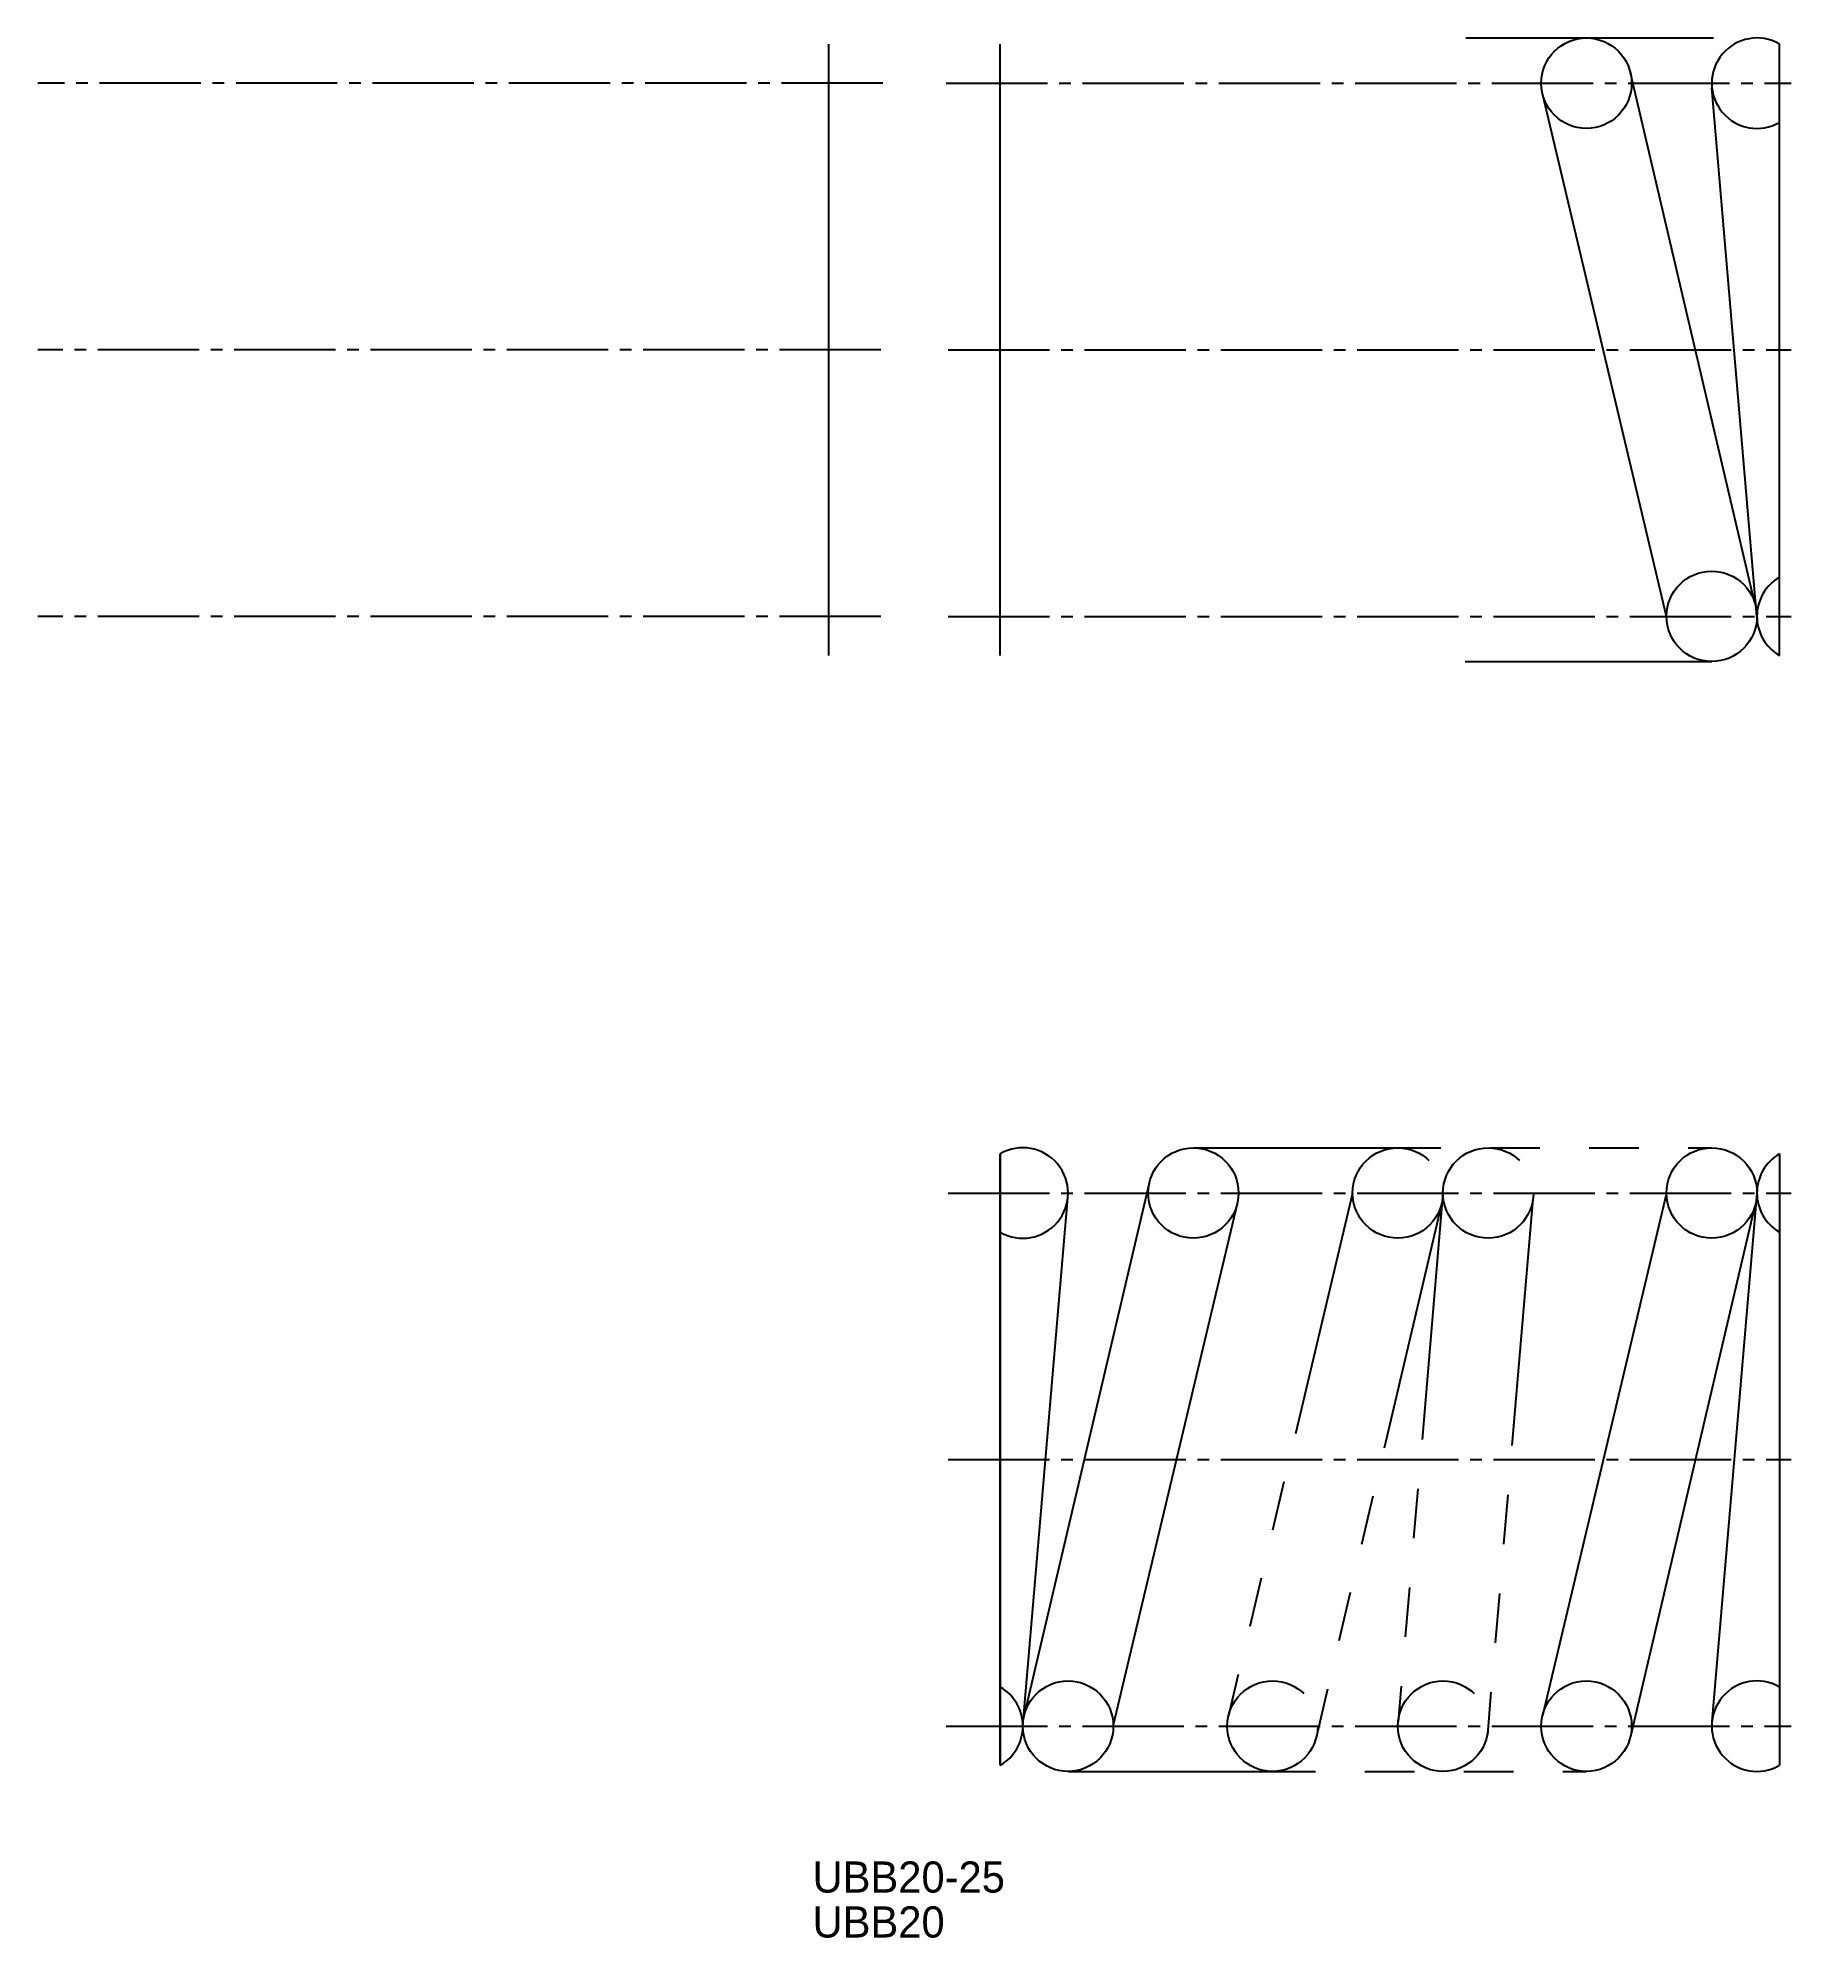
# Model space of a CAD drawing. Extents: x -37.3 to 18.9, y -3.5 to 57.4.
import ezdxf

# ---------------------------------------------------------------- set-up
doc = ezdxf.new("R2010")
doc.units = 0
doc.header["$LTSCALE"] = 0.25
doc.linetypes.add('CENTER', pattern=[17.5, 13, -1.5, 1.5, -1.5])
doc.linetypes.add('PHANTOM', pattern=[63.5, 31.75, -6.35, 6.35, -6.35, 6.35, -6.35])
doc.layers.get('0').update_dxf_attribs({"linetype": 'CONTINUOUS'})
doc.layers.add('CENTER', color=1, linetype='CENTER')

msp = doc.modelspace()

# ---------------------------------------------------------------- linework, layer by layer
at = {"color": 3, "linetype": 'PHANTOM'}
for p, q in [((8.515, 57.408), (17.85, 57.408)), ((8.494, 37.408), (16.4, 37.408)), ((-0.23, 21.813), (16.4, 21.813)), ((4.878, 20.363), (0.897, 3.598)), ((7.778, 20.363), (6.336, 3.414)), ((10.666, 20.176), (9.201, 2.988)), ((7.705, 19.909), (3.72, 2.932)), ((-4.25, 1.813), (12.38, 1.813))]:
    msp.add_line(p, q, dxfattribs=at)
at = {"color": 7, "linetype": 'CONTINUOUS'}
for p, q in [((-11.928, 37.602), (-11.928, 57.214)), ((-6.425, 37.602), (-6.425, 57.214)), ((18.575, 37.602), (18.575, 57.214)), ((17.777, 39.312), (13.792, 56.289)), ((14.95, 38.858), (10.969, 55.623)), ((17.85, 38.858), (16.408, 55.807)), ((-6.425, 21.619), (-6.425, 2.007)), ((-6.425, 2.007), (-6.425, 21.619)), ((18.575, 21.619), (18.575, 2.007)), ((-5.7, 3.263), (-4.258, 20.212)), ((-5.627, 3.718), (-1.642, 20.694)), ((14.95, 20.363), (10.969, 3.598)), ((17.85, 20.363), (16.408, 3.414)), ((-2.8, 3.263), (1.181, 20.028)), ((17.777, 19.909), (13.792, 2.932))]:
    msp.add_line(p, q, dxfattribs=at)
for centre in [(12.38, 55.958), (16.4, 38.858), (-0.23, 20.363), (16.4, 20.363), (-4.25, 3.263), (12.38, 3.263)]:
    msp.add_circle(centre, 1.45, dxfattribs=at)
at = {"color": 3, "linetype": 'PHANTOM'}
for centre in [(6.328, 20.363), (9.228, 20.363), (2.308, 3.263), (7.778, 3.263)]:
    msp.add_circle(centre, 1.45, dxfattribs=at)
at = {"color": 7, "linetype": 'CONTINUOUS'}
for centre, start, end in [((17.85, 55.958), 60, 300), ((19.3, 38.858), 120, 240), ((-5.7, 20.363), 240, 120), ((19.3, 20.363), 120, 240), ((-7.15, 3.263), 300, 60), ((17.85, 3.263), 60, 300)]:
    msp.add_arc(centre, 1.45, start, end, dxfattribs=at)
at = {"layer": 'CENTER', "color": 1, "linetype": 'CENTER'}
for p, q in [((-10.194, 55.958), (-37.297, 55.958)), ((-8.159, 55.958), (18.944, 55.958)), ((-10.254, 47.408), (-37.297, 47.408)), ((-8.099, 47.408), (18.944, 47.408)), ((-10.254, 38.858), (-37.297, 38.858)), ((-8.099, 38.858), (18.944, 38.858)), ((-8.099, 20.363), (18.944, 20.363)), ((-8.099, 11.813), (18.944, 11.813)), ((-8.159, 3.263), (18.944, 3.263))]:
    msp.add_line(p, q, dxfattribs=at)

# ---------------------------------------------------------------- texts
for s, p in [('UBB20-25', (-12.446, -2.076)), ('UBB20', (-12.446, -3.517))]:
    msp.add_text(s, height=1).set_placement(p)

doc.saveas('drawing.dxf')
